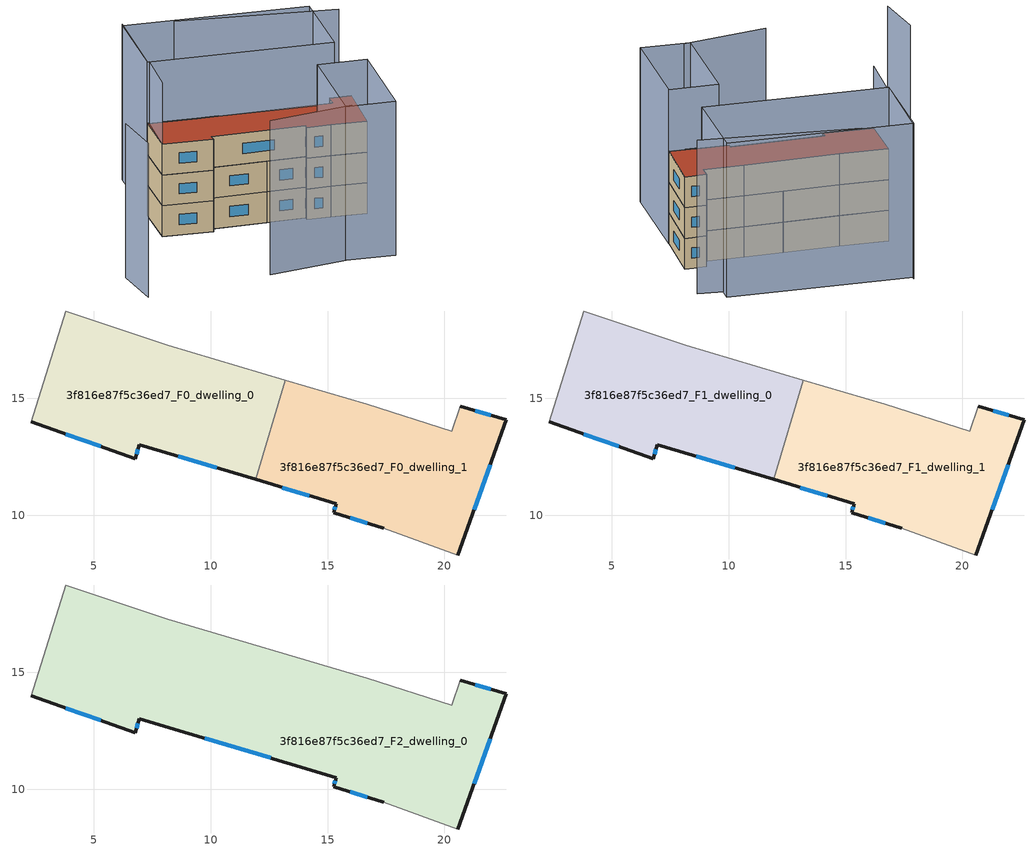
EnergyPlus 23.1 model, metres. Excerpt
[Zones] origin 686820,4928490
3f816e87f5c36ed7_F0_dwelling_0
 floor ground (EU_floor_Construction): 11.92,11.53 13.19,15.78 8.18,17.26 3.81,18.74 2.33,14 6.79,12.42 6.95,13.03 z0
 wall outside (EU_wall_Construction): 11.92,11.53 6.95,13.03 6.79,12.42 2.33,14 z0:3
 wall adiabatic (EU_wall_Construction): 2.33,14 3.81,18.74 8.18,17.26 13.19,15.78 z0:3
 wall to 3f816e87f5c36ed7_F0_dwelling_1 (EU_wall_Construction): 13.19,15.78 11.92,11.53 z0:3
 window (EU_Window_Construction): 10.27,12.03 8.61,12.53 / 6.89,12.82 6.84,12.62 / 5.3,12.94 3.81,13.47 z1:2
3f816e87f5c36ed7_F0_dwelling_1
 floor ground (EU_floor_Construction): 20.58,8.3 22.65,14.08 20.67,14.66 20.32,13.58 16.7,14.74 13.19,15.78 11.92,11.53 15.38,10.49 15.26,10.11 17.41,9.44 z0
 wall outside (EU_wall_Construction): 20.67,14.66 22.65,14.08 20.58,8.3 / 17.41,9.44 15.26,10.11 15.38,10.49 11.92,11.53 z0:3
 wall adiabatic (EU_wall_Construction): 20.58,8.3 17.41,9.44 / 13.19,15.78 16.7,14.74 20.32,13.58 20.67,14.66 z0:3
 window (EU_Window_Construction): 21.33,14.47 21.99,14.28 / 21.96,12.16 21.27,10.23 / 16.69,9.66 15.97,9.88 / 15.3,10.23 15.34,10.36 / 14.23,10.84 13.07,11.19 z1:2
3f816e87f5c36ed7_F1_dwelling_0
 floor to 3f816e87f5c36ed7_F0_dwelling_0 (EU_floor_Construction): 11.92,11.53 13.19,15.78 8.18,17.26 3.81,18.74 2.33,14 6.79,12.42 6.95,13.03 z3
 wall outside (EU_wall_Construction): 11.92,11.53 6.95,13.03 6.79,12.42 2.33,14 z3:6
 wall adiabatic (EU_wall_Construction): 2.33,14 3.81,18.74 8.18,17.26 13.19,15.78 z3:6
 wall to 3f816e87f5c36ed7_F1_dwelling_1 (EU_wall_Construction): 13.19,15.78 11.92,11.53 z3:6
 window (EU_Window_Construction): 10.27,12.03 8.61,12.53 / 6.89,12.82 6.84,12.62 / 5.3,12.94 3.81,13.47 z4:5
3f816e87f5c36ed7_F1_dwelling_1
 floor to 3f816e87f5c36ed7_F0_dwelling_1 (EU_floor_Construction): 20.58,8.3 22.65,14.08 20.67,14.66 20.32,13.58 16.7,14.74 13.19,15.78 11.92,11.53 15.38,10.49 15.26,10.11 17.41,9.44 z3
 wall outside (EU_wall_Construction): 20.67,14.66 22.65,14.08 20.58,8.3 / 17.41,9.44 15.26,10.11 15.38,10.49 11.92,11.53 z3:6
 wall adiabatic (EU_wall_Construction): 20.58,8.3 17.41,9.44 / 13.19,15.78 16.7,14.74 20.32,13.58 20.67,14.66 z3:6
 window (EU_Window_Construction): 21.33,14.47 21.99,14.28 / 21.96,12.16 21.27,10.23 / 16.69,9.66 15.97,9.88 / 15.3,10.23 15.34,10.36 / 14.23,10.84 13.07,11.19 z4:5
3f816e87f5c36ed7_F2_dwelling_0
 floor to 3f816e87f5c36ed7_F1_dwelling_0 (EU_floor_Construction): 11.92,11.53 13.19,15.78 8.18,17.26 3.81,18.74 2.33,14 6.79,12.42 6.95,13.03 z6
 floor to 3f816e87f5c36ed7_F1_dwelling_1 (EU_floor_Construction): 20.58,8.3 22.65,14.08 20.67,14.66 20.32,13.58 16.7,14.74 13.19,15.78 11.92,11.53 15.38,10.49 15.26,10.11 17.41,9.44 z6
 wall outside (EU_wall_Construction): 20.67,14.66 22.65,14.08 20.58,8.3 / 17.41,9.44 15.26,10.11 15.38,10.49 6.95,13.03 6.79,12.42 2.33,14 z6:9
 wall adiabatic (EU_wall_Construction): 20.58,8.3 17.41,9.44 / 2.33,14 3.81,18.74 8.18,17.26 16.7,14.74 20.32,13.58 20.67,14.66 z6:9
 window (EU_Window_Construction): 21.33,14.47 21.99,14.28 / 21.96,12.16 21.27,10.23 / 16.69,9.66 15.97,9.88 / 15.3,10.23 15.34,10.36 / 12.57,11.34 9.76,12.18 / 6.89,12.82 6.84,12.62 / 5.3,12.94 3.81,13.47 z7:8
 roof outside (EU_roof_Construction): 20.67,14.66 22.65,14.08 20.58,8.3 17.41,9.44 15.26,10.11 15.38,10.49 6.95,13.03 6.79,12.42 2.33,14 3.81,18.74 8.18,17.26 16.7,14.74 20.32,13.58 z9
shading: 5.68,1.47 13.75,0.43 / 3.98,18.67 2.33,14 / -5.55,7.95 -6.25,3.19 / 6.64,27.14 3.81,18.74 / 24.74,19.38 10.91,25.16 / 20.61,8.39 17.53,-0.98 / 17.53,-0.98 13.14,0.46 / 13.14,0.46 16.21,9.84 / 16.21,9.84 20.61,8.39 / 6.43,26.79 22.93,21.41 / 22.93,21.41 20.29,13.31 / 20.29,13.31 3.79,18.69 / 3.79,18.69 6.43,26.79 z0:15
[Building]
EU S2 Campaign: North Axis=0; Terrain=City; Solar Distribution=FullExterior
[Site:Location]
Bologna: Latitude=44.5; Longitude=11.25; Time Zone=1; Elevation=37
[SizingPeriod:WeatherFileDays]
AnnualSizingPeriod: Begin Month=1; Begin Day of Month=1; End Month=12; End Day of Month=31; Day of Week for Start Day=Monday; Use Weather File Daylight Saving Period=No; Use Weather File Rain and Snow Indicators=No
[MATERIAL]
EU_InternalMass_Material: Roughness=MediumRough; Thickness=0.1; Conductivity=1; Density=1800; Specific Heat=900; Thermal Absorptance=0.9; Solar Absorptance=0.7; Visible Absorptance=0.7
[MATERIAL:NOMASS] Roughness=MediumRough; Thermal Absorptance=0.9; Solar Absorptance=0.7; Visible Absorptance=0.7
Name | Thermal Resistance
EU_wall_NoMass | 0.937881
EU_roof_NoMass | 0.548572
EU_floor_NoMass | 0.71348
[WINDOWMATERIAL:SIMPLEGLAZINGSYSTEM]
EU_Window_SimpleGlazing: UFactor=4.25633; Solar Heat Gain Coefficient=0.85; Visible Transmittance=0.85
[CONSTRUCTION]
EU_wall_Construction: EU_wall_NoMass
EU_roof_Construction: EU_roof_NoMass
EU_floor_Construction: EU_floor_NoMass
EU_InternalMass_Construction: EU_InternalMass_Material
EU_Window_Construction: EU_Window_SimpleGlazing
[ZONE] Type=1; Multiplier=1; Ceiling Height=autocalculate; Floor Area=autocalculate; Part of Total Floor Area=Yes
Name | Volume
3f816e87f5c36ed7_F0_dwelling_0 | 139.151
3f816e87f5c36ed7_F1_dwelling_0 | 139.15
3f816e87f5c36ed7_F2_dwelling_0 | 278.306
3f816e87f5c36ed7_F0_dwelling_1 | 139.154
3f816e87f5c36ed7_F1_dwelling_1 | 139.156
[INTERNALMASS] Construction=EU_InternalMass_Construction
Name | Zone or ZoneList | Surface Area
3f816e87f5c36ed7_F0_dwelling_0_EU_InternalMass | 3f816e87f5c36ed7_F0_dwelling_0 | 46.3836
3f816e87f5c36ed7_F0_dwelling_1_EU_InternalMass | 3f816e87f5c36ed7_F0_dwelling_1 | 46.3848
3f816e87f5c36ed7_F1_dwelling_0_EU_InternalMass | 3f816e87f5c36ed7_F1_dwelling_0 | 46.3836
3f816e87f5c36ed7_F1_dwelling_1_EU_InternalMass | 3f816e87f5c36ed7_F1_dwelling_1 | 46.3848
3f816e87f5c36ed7_F2_dwelling_0_EU_InternalMass | 3f816e87f5c36ed7_F2_dwelling_0 | 92.7725
[OTHEREQUIPMENT] Fuel Type=Electricity; Design Level Calculation Method=Watts/Area; Power per Zone Floor Area=1; Fraction Latent=0; Fraction Radiant=0; Fraction Lost=0; Carbon Dioxide Generation Rate=0; EndUse Subcategory=EU_Step8_InternalGains
Name | Zone or ZoneList or Space or SpaceList | Schedule
EU_Step8_InternalGain_3f816e87f5c36ed7_F0_dwelling_0_f000 | 3f816e87f5c36ed7_F0_dwelling_0 | EU_Step8_GainSchedule_3f816e87f5c36ed7_F0_dwelling_0_f000
EU_Step8_InternalGain_3f816e87f5c36ed7_F0_dwelling_1_f000 | 3f816e87f5c36ed7_F0_dwelling_1 | EU_Step8_GainSchedule_3f816e87f5c36ed7_F0_dwelling_1_f000
EU_Step8_InternalGain_3f816e87f5c36ed7_F1_dwelling_0_f000 | 3f816e87f5c36ed7_F1_dwelling_0 | EU_Step8_GainSchedule_3f816e87f5c36ed7_F1_dwelling_0_f000
EU_Step8_InternalGain_3f816e87f5c36ed7_F1_dwelling_1_f000 | 3f816e87f5c36ed7_F1_dwelling_1 | EU_Step8_GainSchedule_3f816e87f5c36ed7_F1_dwelling_1_f000
EU_Step8_InternalGain_3f816e87f5c36ed7_F2_dwelling_0_f000 | 3f816e87f5c36ed7_F2_dwelling_0 | EU_Step8_GainSchedule_3f816e87f5c36ed7_F2_dwelling_0_f000
[ZONEVENTILATION:DESIGNFLOWRATE] Schedule=EU_AlwaysOn; Design Flow Rate Calculation Method=AirChanges/Hour; Air Changes per Hour=0.687892; Ventilation Type=Natural; Fan Pressure Rise=0; Fan Total Efficiency=1; Constant Term Coefficient=1; Temperature Term Coefficient=0; Velocity Term Coefficient=0; Velocity Squared Term Coefficient=0; Minimum Indoor Temperature=-100; Maximum Indoor Temperature=100; Delta Temperature=-100; Minimum Outdoor Temperature=-100; Maximum Outdoor Temperature=100; Maximum Wind Speed=40
Name | Zone or ZoneList or Space or SpaceList
EU_ConstantAir_3f816e87f5c36ed7_F0_dwelling_0 | 3f816e87f5c36ed7_F0_dwelling_0
EU_ConstantAir_3f816e87f5c36ed7_F0_dwelling_1 | 3f816e87f5c36ed7_F0_dwelling_1
EU_ConstantAir_3f816e87f5c36ed7_F1_dwelling_0 | 3f816e87f5c36ed7_F1_dwelling_0
EU_ConstantAir_3f816e87f5c36ed7_F1_dwelling_1 | 3f816e87f5c36ed7_F1_dwelling_1
EU_ConstantAir_3f816e87f5c36ed7_F2_dwelling_0 | 3f816e87f5c36ed7_F2_dwelling_0
[HVACTEMPLATE:THERMOSTAT] Constant Heating Setpoint=20; Constant Cooling Setpoint=50
EU_HeatOnly_3f816e87f5c36ed7_F0_dwelling_0; EU_HeatOnly_3f816e87f5c36ed7_F0_dwelling_1; EU_HeatOnly_3f816e87f5c36ed7_F1_dwelling_0; EU_HeatOnly_3f816e87f5c36ed7_F1_dwelling_1; EU_HeatOnly_3f816e87f5c36ed7_F2_dwelling_0
[HVACTEMPLATE:ZONE:IDEALLOADSAIRSYSTEM] System Availability Schedule=EU_AlwaysOn; Maximum Heating Supply Air Temperature=50; Minimum Cooling Supply Air Temperature=13; Maximum Heating Supply Air Humidity Ratio=0.0156; Minimum Cooling Supply Air Humidity Ratio=0.0077; Heating Limit=NoLimit; Cooling Limit=NoLimit; Heating Availability Schedule=EU_AlwaysOn; Cooling Availability Schedule=EU_CoolingOff; Dehumidification Control Type=ConstantSensibleHeatRatio; Cooling Sensible Heat Ratio=0.7; Dehumidification Setpoint=60; Humidification Control Type=None; Humidification Setpoint=30; Outdoor Air Method=None; Outdoor Air Flow Rate per Person=0.00944; Outdoor Air Flow Rate per Zone Floor Area=0; Outdoor Air Flow Rate per Zone=0; Demand Controlled Ventilation Type=None; Outdoor Air Economizer Type=NoEconomizer; Heat Recovery Type=None; Sensible Heat Recovery Effectiveness=0.7; Latent Heat Recovery Effectiveness=0.65
Name | Template Thermostat
3f816e87f5c36ed7_F0_dwelling_0 | EU_HeatOnly_3f816e87f5c36ed7_F0_dwelling_0
3f816e87f5c36ed7_F0_dwelling_1 | EU_HeatOnly_3f816e87f5c36ed7_F0_dwelling_1
3f816e87f5c36ed7_F1_dwelling_0 | EU_HeatOnly_3f816e87f5c36ed7_F1_dwelling_0
3f816e87f5c36ed7_F1_dwelling_1 | EU_HeatOnly_3f816e87f5c36ed7_F1_dwelling_1
3f816e87f5c36ed7_F2_dwelling_0 | EU_HeatOnly_3f816e87f5c36ed7_F2_dwelling_0
[SIZING:ZONE] Zone Cooling Design Supply Air Temperature Input Method=SupplyAirTemperature; Zone Cooling Design Supply Air Temperature=13; Zone Heating Design Supply Air Temperature Input Method=SupplyAirTemperature; Zone Heating Design Supply Air Temperature=50; Zone Cooling Design Supply Air Humidity Ratio=0.008; Zone Heating Design Supply Air Humidity Ratio=0.008; Cooling Design Air Flow Method=DesignDay; Cooling Design Air Flow Rate=0; Cooling Minimum Air Flow per Zone Floor Area=0.000762; Cooling Minimum Air Flow=0; Cooling Minimum Air Flow Fraction=0.2; Heating Design Air Flow Method=DesignDay; Heating Design Air Flow Rate=0; Heating Maximum Air Flow per Zone Floor Area=0.002032; Heating Maximum Air Flow=0.141576; Heating Maximum Air Flow Fraction=0.3; Account for Dedicated Outdoor Air System=No; Dedicated Outdoor Air System Control Strategy=NeutralSupplyAir; Dedicated Outdoor Air Low Setpoint Temperature for Design=autosize; Dedicated Outdoor Air High Setpoint Temperature for Design=autosize; Zone Load Sizing Method=Sensible Load Only No Latent Load; Zone Latent Cooling Design Supply Air Humidity Ratio Input Method=HumidityRatioDifference; Zone Cooling Design Supply Air Humidity Ratio Difference=0.005; Zone Latent Heating Design Supply Air Humidity Ratio Input Method=HumidityRatioDifference; Zone Humidification Design Supply Air Humidity Ratio Difference=0.005
3f816e87f5c36ed7_F0_dwelling_0; 3f816e87f5c36ed7_F0_dwelling_1; 3f816e87f5c36ed7_F1_dwelling_0; 3f816e87f5c36ed7_F1_dwelling_1; 3f816e87f5c36ed7_F2_dwelling_0
[SCHEDULE:CONSTANT]
Name | Hourly Value
EU_AlwaysOn | 1
EU_CoolingOff | 0
[SCHEDULE:FILE] Column Number=1; Rows to Skip at Top=0; Number of Hours of Data=8760; Column Separator=Comma; Interpolate to Timestep=No; Minutes per Item=60; Adjust Schedule for Daylight Savings=Yes
Name | File
EU_Step8_GainSchedule_3f816e87f5c36ed7_F0_dwelling_0_f000 | ../../schedules/3f816e87f5c36ed7/3f816e87f5c36ed7_F0_dwelling_0_f000_gain.csv
EU_Step8_GainSchedule_3f816e87f5c36ed7_F0_dwelling_1_f000 | ../../schedules/3f816e87f5c36ed7/3f816e87f5c36ed7_F0_dwelling_1_f000_gain.csv
EU_Step8_GainSchedule_3f816e87f5c36ed7_F1_dwelling_0_f000 | ../../schedules/3f816e87f5c36ed7/3f816e87f5c36ed7_F1_dwelling_0_f000_gain.csv
EU_Step8_GainSchedule_3f816e87f5c36ed7_F1_dwelling_1_f000 | ../../schedules/3f816e87f5c36ed7/3f816e87f5c36ed7_F1_dwelling_1_f000_gain.csv
EU_Step8_GainSchedule_3f816e87f5c36ed7_F2_dwelling_0_f000 | ../../schedules/3f816e87f5c36ed7/3f816e87f5c36ed7_F2_dwelling_0_f000_gain.csv
